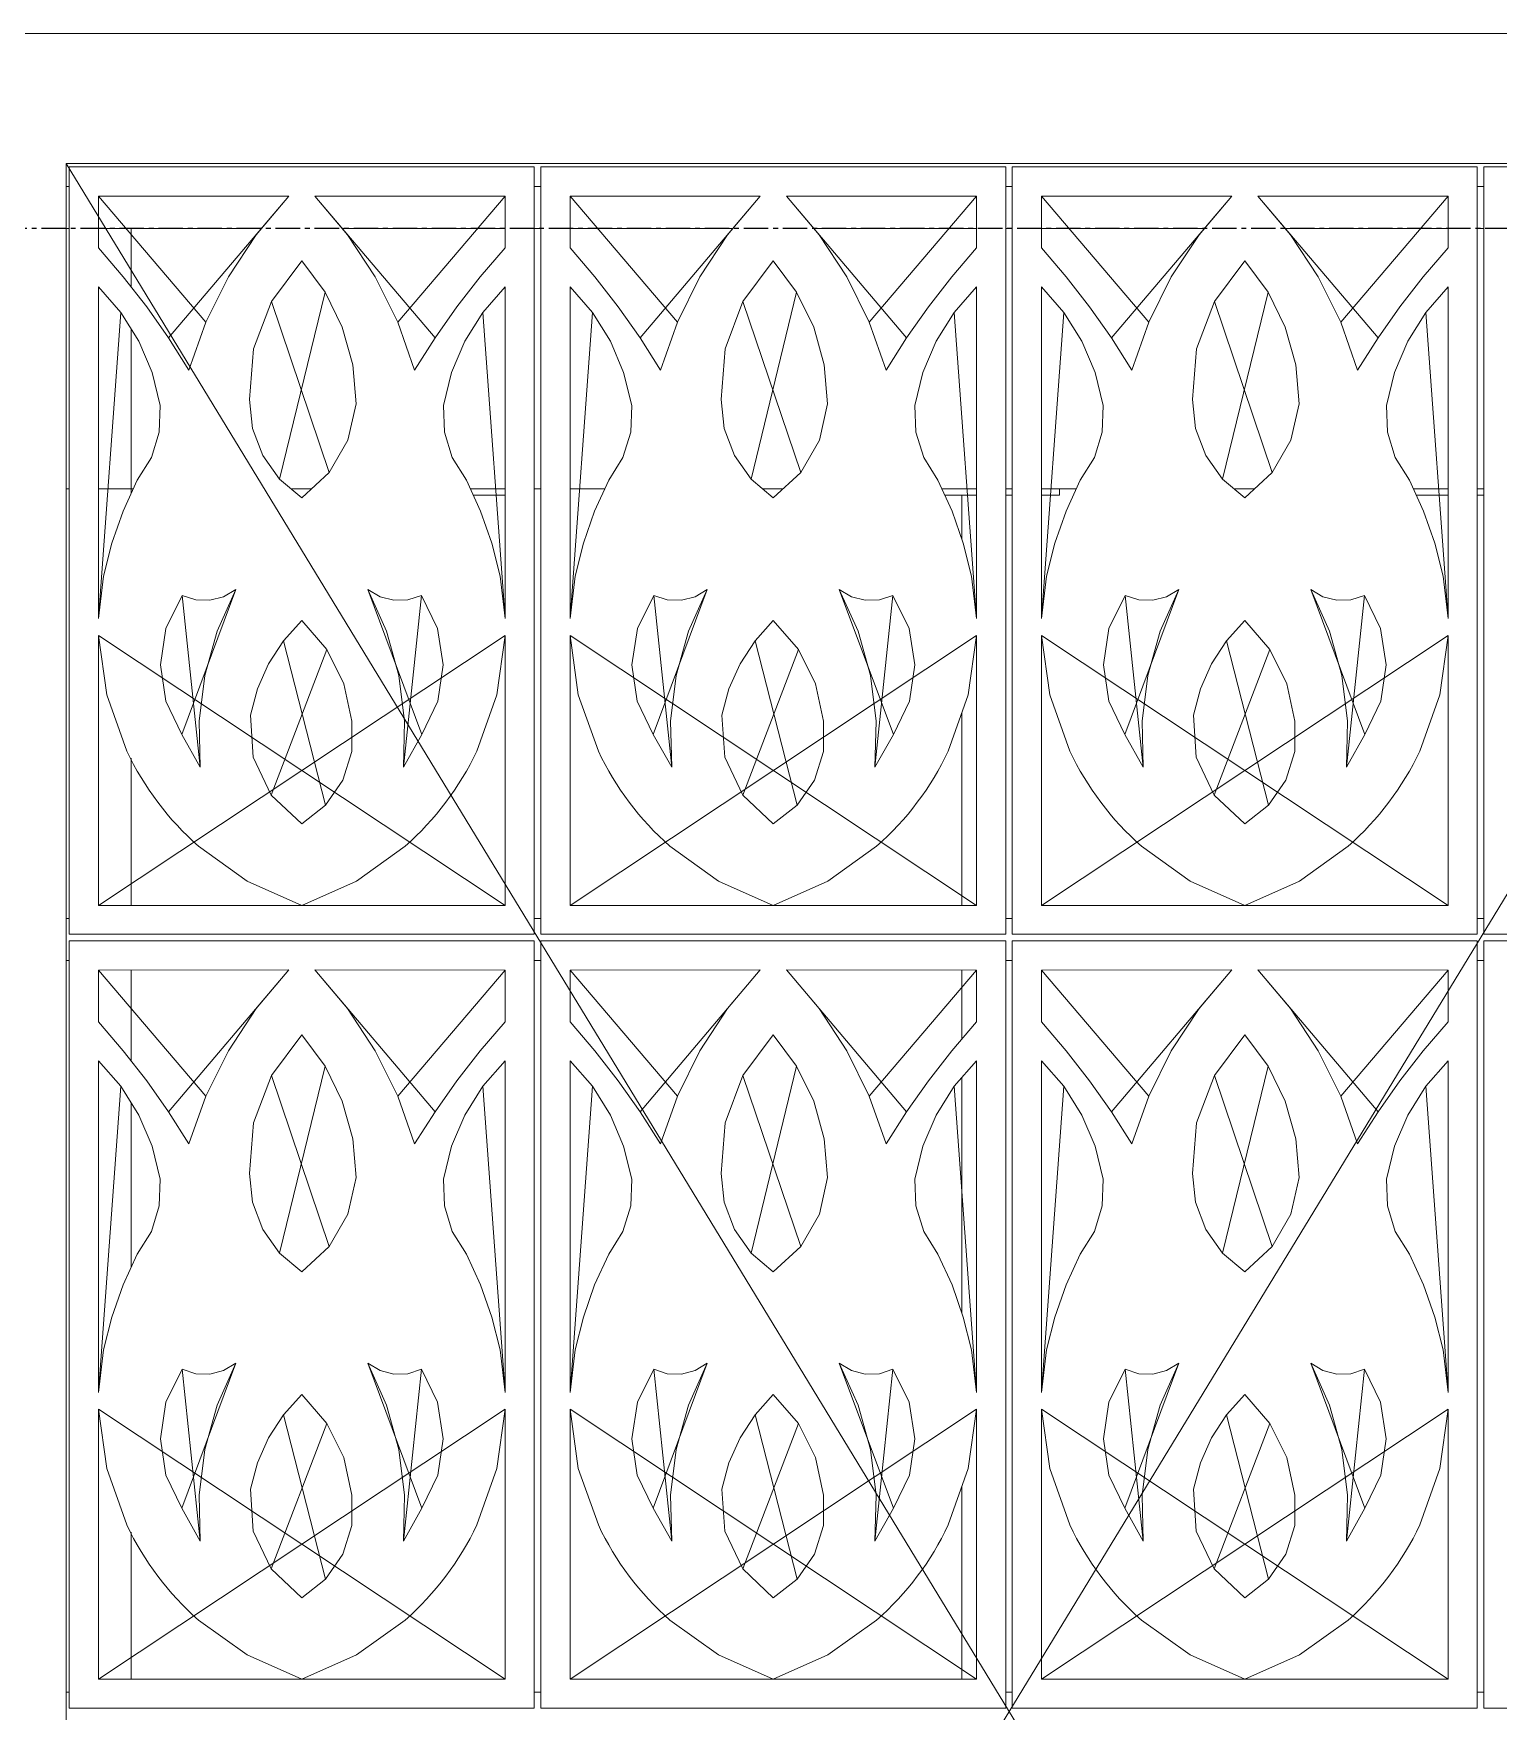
# Model space of a CAD drawing. Header units: millimetres. Extents: x -187664 to 435448, y -313239 to 299894.
# Drawn here: x 55608 to 57860, y -114285 to -111705 of the extents above; entities that cross this region are included whole.
import ezdxf

# ---------------------------------------------------------------- set-up
doc = ezdxf.new("R2010")
doc.units = ezdxf.units.MM
doc.linetypes.add('CENTER', pattern=[2, 1.25, -0.25, 0.25, -0.25])
doc.linetypes.add('XKITLINE00', pattern=[0])
doc.layers.add('000 - EXISTING_BUILDING_MAIN_COLOR_251', color=7, linetype='Continuous')
doc.layers.add('000 - EXISTING_BUILDING_MAIN_COLOR_3', color=7, linetype='Continuous')
doc.layers.add('Part', color=7, linetype='Continuous', lineweight=0)

# ---------------------------------------------------------------- blocks, each defined once
blk = doc.blocks.new('*A13031266')
at = {"layer": 'Part', "color": 7, "linetype": 'XKITLINE00', "lineweight": 0}
for p, q in [((496.457912, 36.822545), (496.497911, 36.822545)), ((496.857919, 36.822545), (497.285021, 36.822545)), ((499.226429, 36.822545), (499.477479, 36.822545)), ((501.430793, 36.822545), (501.857895, 36.822545)), ((502.217911, 36.822545), (502.297911, 36.822545)), ((502.657919, 36.822545), (503.085021, 36.822545)), ((505.026429, 36.822545), (505.277479, 36.822545)), ((507.230793, 36.822545), (507.657895, 36.822545)), ((508.017911, 36.822545), (508.097911, 36.822545)), ((508.457919, 36.822545), (508.885021, 36.822545)), ((510.826429, 36.822545), (511.077479, 36.822545)), ((513.030793, 36.822545), (513.457895, 36.822545)), ((513.817911, 36.822545), (513.897911, 36.822545))]:
    blk.add_line(p, q, dxfattribs=at)
blk = doc.blocks.new('*A17691722')
at = {"layer": '000 - EXISTING_BUILDING_MAIN_COLOR_3', "color": 7, "linetype": 'XKITLINE00', "lineweight": 0}
for p, q in [((521.257903, 42.422545), (398.857909, 42.422545)), ((496.457912, 40.822545), (519.657903, 2.742546)), ((519.657903, 40.822545), (496.457912, 2.742546)), ((496.457912, 2.742546), (496.457912, 40.822545)), ((496.457912, 40.822545), (519.657903, 40.822545))]:
    blk.add_line(p, q, dxfattribs=at)
blk = doc.blocks.new('*A17711724')
at = {"layer": 'Part', "color": 7, "linetype": 'XKITLINE00', "lineweight": 0}
for p, q in [((496.457912, 22.018517), (496.497911, 22.018517)), ((502.217911, 22.018517), (502.297911, 22.018517)), ((508.017911, 22.018517), (508.097911, 22.018517)), ((513.817911, 22.018517), (513.897911, 22.018517))]:
    blk.add_line(p, q, dxfattribs=at)
blk = doc.blocks.new('*A17721725')
at = {"layer": 'Part', "color": 7, "linetype": 'XKITLINE00', "lineweight": 0}
for p, q in [((496.457912, 31.538517), (496.497911, 31.538517)), ((502.217911, 31.538517), (502.297911, 31.538517)), ((508.017911, 31.538517), (508.097911, 31.538517)), ((513.817911, 31.538517), (513.897911, 31.538517)), ((496.457912, 31.018517), (496.497911, 31.018517)), ((502.217911, 31.018517), (502.297911, 31.018517)), ((508.017911, 31.018517), (508.097911, 31.018517)), ((513.817911, 31.018517), (513.897911, 31.018517))]:
    blk.add_line(p, q, dxfattribs=at)
blk = doc.blocks.new('*A17731726')
at = {"layer": 'Part', "color": 7, "linetype": 'XKITLINE00', "lineweight": 0}
for p, q in [((496.457912, 40.542517), (496.497911, 40.542517)), ((502.217911, 40.542517), (502.297911, 40.542517)), ((508.017911, 40.542517), (508.097911, 40.542517)), ((513.817911, 40.542517), (513.897911, 40.542517)), ((496.457912, 40.022517), (496.497911, 40.022517)), ((496.857919, 40.022517), (498.858658, 40.022517)), ((499.857156, 40.022517), (501.857895, 40.022517)), ((502.217911, 40.022517), (502.297911, 40.022517)), ((502.657919, 40.022517), (504.658658, 40.022517)), ((505.657156, 40.022517), (507.657895, 40.022517)), ((508.017911, 40.022517), (508.097911, 40.022517)), ((508.457919, 40.022517), (510.458658, 40.022517)), ((511.457156, 40.022517), (513.457895, 40.022517)), ((513.817911, 40.022517), (513.897911, 40.022517))]:
    blk.add_line(p, q, dxfattribs=at)
blk = doc.blocks.new('*A17831736')
at = {"layer": 'Part', "color": 7, "linetype": 'XKITLINE00', "lineweight": 0}
for p, q in [((507.477855, 36.202535), (507.477855, 36.742545)), ((507.477855, 31.698387), (507.477855, 34.068372)), ((507.477855, 30.0552), (507.477855, 30.902575)), ((507.477855, 26.682535), (507.477855, 29.580929)), ((507.477855, 22.178387), (507.477855, 24.548372))]:
    blk.add_line(p, q, dxfattribs=at)
blk = doc.blocks.new('*A17921745')
at = {"layer": 'Part', "color": 7, "linetype": 'XKITLINE00', "lineweight": 0}
for p, q in [((501.430793, 36.822545), (501.857895, 36.822545)), ((501.467449, 36.742545), (501.857895, 36.742545))]:
    blk.add_line(p, q, dxfattribs=at)
blk = doc.blocks.new('*A17931746')
at = {"layer": 'Part', "color": 7, "linetype": 'XKITLINE00', "lineweight": 0}
for p, q in [((513.030793, 36.822545), (513.457895, 36.822545)), ((513.067449, 36.742545), (513.457895, 36.742545)), ((513.817911, 36.822545), (513.897911, 36.822545)), ((513.817911, 36.742545), (513.897911, 36.742545))]:
    blk.add_line(p, q, dxfattribs=at)
blk = doc.blocks.new('*A17941747')
at = {"layer": 'Part', "color": 7, "linetype": 'XKITLINE00', "lineweight": 0}
for p, q in [((507.230793, 36.822545), (507.657895, 36.822545)), ((507.267449, 36.742545), (507.657895, 36.742545)), ((508.017911, 36.822545), (508.097911, 36.822545)), ((508.017911, 36.742545), (508.097911, 36.742545)), ((508.457919, 36.822545), (508.6778, 36.822545)), ((508.457919, 36.742545), (508.6778, 36.742545)), ((508.6778, 36.822545), (508.6778, 36.742545))]:
    blk.add_line(p, q, dxfattribs=at)
blk = doc.blocks.new('*A19081857')
at = {"layer": 'Part', "color": 7, "linetype": 'XKITLINE00', "lineweight": 0}
for p, q in [((497.257888, 39.307144), (497.257888, 40.022545)), ((497.257888, 36.76333), (497.257888, 38.792989)), ((497.257888, 31.698387), (497.257888, 33.509614)), ((497.257888, 29.787144), (497.257888, 30.902638)), ((497.257888, 27.24333), (497.257888, 29.272989)), ((497.257888, 22.178387), (497.257888, 23.989614))]:
    blk.add_line(p, q, dxfattribs=at)
blk = doc.blocks.new('*A19101859')
at = {"layer": '000 - EXISTING_BUILDING_MAIN_COLOR_251', "color": 7, "linetype": 'XKITLINE00', "lineweight": 0}
for p, q in [((502.217911, 40.782517), (496.497911, 40.782517)), ((496.497911, 40.782517), (496.497911, 31.342517)), ((502.217911, 31.342517), (502.217911, 40.782517)), ((502.297911, 31.342517), (502.297911, 40.782517)), ((502.297911, 40.782517), (508.017911, 40.782517)), ((508.017911, 40.782517), (508.017911, 31.342517)), ((513.817911, 40.782517), (508.097911, 40.782517)), ((508.097911, 40.782517), (508.097911, 31.342517)), ((513.817911, 31.342517), (513.817911, 40.782517)), ((513.897911, 31.342517), (513.897911, 40.782517)), ((513.897911, 40.782517), (519.617911, 40.782517)), ((496.857919, 40.422523), (499.197671, 40.423195)), ((496.857919, 40.422523), (498.177312, 38.870619)), ((496.857919, 39.785377), (496.857919, 40.422523)), ((499.197671, 40.423195), (497.718825, 38.678561)), ((499.197671, 40.423195), (498.795711, 39.94812)), ((499.518143, 40.423195), (500.996989, 38.678561)), ((499.920103, 39.94812), (499.518143, 40.423195)), ((499.518143, 40.423195), (501.857895, 40.422523)), ((501.857895, 40.422523), (500.538502, 38.870619)), ((501.857895, 40.422523), (501.857895, 39.785377)), ((502.657919, 40.422523), (504.997671, 40.423195)), ((502.657919, 40.422523), (503.977312, 38.870619)), ((502.657919, 39.785377), (502.657919, 40.422523)), ((504.997671, 40.423195), (503.518825, 38.678561)), ((504.997671, 40.423195), (504.595711, 39.94812)), ((505.318143, 40.423195), (506.796989, 38.678561)), ((505.720103, 39.94812), (505.318143, 40.423195)), ((505.318143, 40.423195), (507.657895, 40.422523)), ((507.657895, 40.422523), (506.338502, 38.870619)), ((507.657895, 40.422523), (507.657895, 39.785377)), ((508.457919, 40.422523), (510.797671, 40.423195)), ((508.457919, 40.422523), (509.777312, 38.870619)), ((508.457919, 39.785377), (508.457919, 40.422523)), ((510.797671, 40.423195), (509.318825, 38.678561)), ((510.797671, 40.423195), (510.395711, 39.94812)), ((511.118143, 40.423195), (512.596989, 38.678561)), ((511.520103, 39.94812), (511.118143, 40.423195)), ((511.118143, 40.423195), (513.457895, 40.422523)), ((513.457895, 40.422523), (512.138502, 38.870619)), ((513.457895, 40.422523), (513.457895, 39.785377)), ((498.795711, 39.94812), (498.453931, 39.428068)), ((500.261883, 39.428068), (499.920103, 39.94812)), ((504.595711, 39.94812), (504.253931, 39.428068)), ((506.061883, 39.428068), (505.720103, 39.94812)), ((510.395711, 39.94812), (510.053931, 39.428068)), ((511.861883, 39.428068), (511.520103, 39.94812)), ((497.162219, 39.43014), (496.857919, 39.785377)), ((501.553595, 39.43014), (501.857895, 39.785377)), ((502.962219, 39.43014), (502.657919, 39.785377)), ((507.353595, 39.43014), (507.657895, 39.785377)), ((508.762219, 39.43014), (508.457919, 39.785377)), ((513.153595, 39.43014), (513.457895, 39.785377)), ((497.449402, 39.060927), (497.162219, 39.43014)), ((498.453931, 39.428068), (498.177312, 38.870619)), ((498.984028, 39.126175), (499.357895, 39.625694)), ((499.357895, 39.625694), (499.644908, 39.241065)), ((500.538502, 38.870619), (500.261883, 39.428068)), ((501.553595, 39.43014), (501.266412, 39.060927)), ((503.249402, 39.060927), (502.962219, 39.43014)), ((504.253931, 39.428068), (503.977312, 38.870619)), ((504.784028, 39.126175), (505.157895, 39.625694)), ((505.157895, 39.625694), (505.444908, 39.241065)), ((506.338502, 38.870619), (506.061883, 39.428068)), ((507.353595, 39.43014), (507.066412, 39.060927)), ((509.049402, 39.060927), (508.762219, 39.43014)), ((510.053931, 39.428068), (509.777312, 38.870619)), ((510.584028, 39.126175), (510.957895, 39.625694)), ((510.957895, 39.625694), (511.244908, 39.241065)), ((512.138502, 38.870619), (511.861883, 39.428068)), ((513.153595, 39.43014), (512.866412, 39.060927)), ((496.857919, 39.306434), (496.857919, 35.226434)), ((497.132936, 38.992518), (496.857919, 39.306434)), ((499.644908, 39.241065), (499.084853, 36.941446)), ((499.644908, 39.241065), (499.856162, 38.810151)), ((501.582878, 38.992518), (501.857895, 39.306434)), ((501.857895, 35.226434), (501.857895, 39.306434)), ((502.657919, 39.306434), (502.657919, 35.226434)), ((502.932936, 38.992518), (502.657919, 39.306434)), ((505.444908, 39.241065), (504.884853, 36.941446)), ((505.444908, 39.241065), (505.656162, 38.810151)), ((507.382878, 38.992518), (507.657895, 39.306434)), ((507.657895, 39.306434), (507.657895, 35.226434)), ((508.457919, 39.306434), (508.457919, 35.226434)), ((508.732936, 38.992518), (508.457919, 39.306434)), ((511.244908, 39.241065), (510.684853, 36.941446)), ((511.244908, 39.241065), (511.456162, 38.810151)), ((513.182878, 38.992518), (513.457895, 39.306434)), ((513.457895, 35.226434), (513.457895, 39.306434)), ((497.718825, 38.678561), (497.449402, 39.060927)), ((498.763857, 38.542377), (498.984028, 39.126175)), ((498.984028, 39.126175), (499.695296, 37.023653)), ((501.266412, 39.060927), (500.996989, 38.678561)), ((503.518825, 38.678561), (503.249402, 39.060927)), ((504.563857, 38.542377), (504.784028, 39.126175)), ((504.784028, 39.126175), (505.495296, 37.023653)), ((507.066412, 39.060927), (506.796989, 38.678561)), ((509.318825, 38.678561), (509.049402, 39.060927)), ((510.363857, 38.542377), (510.584028, 39.126175)), ((510.584028, 39.126175), (511.295296, 37.023653)), ((512.866412, 39.060927), (512.596989, 38.678561)), ((496.857919, 35.226434), (497.132936, 38.992518)), ((497.132936, 38.992518), (497.354443, 38.638805)), ((498.177312, 38.870619), (497.969888, 38.283897)), ((499.856162, 38.810151), (499.984427, 38.347697)), ((500.745926, 38.283897), (500.538502, 38.870619)), ((501.361371, 38.638805), (501.582878, 38.992518)), ((501.582878, 38.992518), (501.857895, 35.226434)), ((502.932936, 38.992518), (502.657919, 35.226434)), ((502.932936, 38.992518), (503.154443, 38.638805)), ((503.977312, 38.870619), (503.769888, 38.283897)), ((505.656162, 38.810151), (505.784427, 38.347697)), ((506.545926, 38.283897), (506.338502, 38.870619)), ((507.161371, 38.638805), (507.382878, 38.992518)), ((507.382878, 38.992518), (507.657895, 35.226434)), ((508.457919, 35.226434), (508.732936, 38.992518)), ((508.732936, 38.992518), (508.954443, 38.638805)), ((509.777312, 38.870619), (509.569888, 38.283897)), ((511.456162, 38.810151), (511.584427, 38.347697)), ((512.345926, 38.283897), (512.138502, 38.870619)), ((512.961371, 38.638805), (513.182878, 38.992518)), ((513.182878, 38.992518), (513.457895, 35.226434)), ((497.354443, 38.638805), (497.516785, 38.254328)), ((497.969888, 38.283897), (497.718825, 38.678561)), ((500.996989, 38.678561), (500.745926, 38.283897)), ((501.199029, 38.254328), (501.361371, 38.638805)), ((503.154443, 38.638805), (503.316785, 38.254328)), ((503.769888, 38.283897), (503.518825, 38.678561)), ((506.796989, 38.678561), (506.545926, 38.283897)), ((506.999029, 38.254328), (507.161371, 38.638805)), ((508.954443, 38.638805), (509.116785, 38.254328)), ((509.569888, 38.283897), (509.318825, 38.678561)), ((512.596989, 38.678561), (512.345926, 38.283897)), ((512.799029, 38.254328), (512.961371, 38.638805)), ((498.714758, 37.920376), (498.763857, 38.542377)), ((504.514758, 37.920376), (504.563857, 38.542377)), ((510.314758, 37.920376), (510.363857, 38.542377)), ((497.615815, 37.848901), (497.516785, 38.254328)), ((500.025313, 37.869529), (499.984427, 38.347697)), ((501.099998, 37.848901), (501.199029, 38.254328)), ((503.415815, 37.848901), (503.316785, 38.254328)), ((505.825313, 37.869529), (505.784427, 38.347697)), ((506.899998, 37.848901), (506.999029, 38.254328)), ((509.215815, 37.848901), (509.116785, 38.254328)), ((511.625313, 37.869529), (511.584427, 38.347697)), ((512.699998, 37.848901), (512.799029, 38.254328)), ((497.615815, 37.848901), (497.603508, 37.521042)), ((498.752504, 37.565819), (498.714758, 37.920376)), ((500.025313, 37.869529), (499.924698, 37.421468)), ((501.112306, 37.521042), (501.099998, 37.848901)), ((503.415815, 37.848901), (503.403508, 37.521042)), ((504.552504, 37.565819), (504.514758, 37.920376)), ((505.825313, 37.869529), (505.724698, 37.421468)), ((506.912306, 37.521042), (506.899998, 37.848901)), ((509.215815, 37.848901), (509.203508, 37.521042)), ((510.352504, 37.565819), (510.314758, 37.920376)), ((511.625313, 37.869529), (511.524698, 37.421468)), ((512.712306, 37.521042), (512.699998, 37.848901)), ((498.878596, 37.232297), (498.752504, 37.565819)), ((504.678596, 37.232297), (504.552504, 37.565819)), ((510.478596, 37.232297), (510.352504, 37.565819)), ((497.603508, 37.521042), (497.50734, 37.207363)), ((499.924698, 37.421468), (499.695296, 37.023653)), ((501.208474, 37.207363), (501.112306, 37.521042)), ((503.403508, 37.521042), (503.30734, 37.207363)), ((505.724698, 37.421468), (505.495296, 37.023653)), ((507.008474, 37.207363), (506.912306, 37.521042)), ((509.203508, 37.521042), (509.10734, 37.207363)), ((511.524698, 37.421468), (511.295296, 37.023653)), ((512.808474, 37.207363), (512.712306, 37.521042)), ((497.333773, 36.928944), (497.50734, 37.207363)), ((499.084853, 36.941446), (498.878596, 37.232297)), ((501.382041, 36.928944), (501.208474, 37.207363)), ((503.133773, 36.928944), (503.30734, 37.207363)), ((504.884853, 36.941446), (504.678596, 37.232297)), ((507.182041, 36.928944), (507.008474, 37.207363)), ((508.933773, 36.928944), (509.10734, 37.207363)), ((510.684853, 36.941446), (510.478596, 37.232297)), ((512.982041, 36.928944), (512.808474, 37.207363)), ((499.695296, 37.023653), (499.357895, 36.712135)), ((505.495296, 37.023653), (505.157895, 36.712135)), ((511.295296, 37.023653), (510.957895, 36.712135)), ((497.333773, 36.928944), (497.159609, 36.548841)), ((499.357895, 36.712135), (499.084853, 36.941446)), ((501.556205, 36.548841), (501.382041, 36.928944)), ((503.133773, 36.928944), (502.959609, 36.548841)), ((505.157895, 36.712135), (504.884853, 36.941446)), ((507.356205, 36.548841), (507.182041, 36.928944)), ((508.933773, 36.928944), (508.759609, 36.548841)), ((510.957895, 36.712135), (510.684853, 36.941446)), ((513.156205, 36.548841), (512.982041, 36.928944)), ((497.159609, 36.548841), (497.021038, 36.154367)), ((501.694776, 36.154367), (501.556205, 36.548841)), ((502.959609, 36.548841), (502.821038, 36.154367)), ((507.494776, 36.154367), (507.356205, 36.548841)), ((508.759609, 36.548841), (508.621038, 36.154367)), ((513.294776, 36.154367), (513.156205, 36.548841)), ((497.021038, 36.154367), (496.919228, 35.748848)), ((501.796585, 35.748848), (501.694776, 36.154367)), ((502.821038, 36.154367), (502.719228, 35.748848)), ((507.596585, 35.748848), (507.494776, 36.154367)), ((508.621038, 36.154367), (508.519228, 35.748848)), ((513.396585, 35.748848), (513.294776, 36.154367)), ((496.919228, 35.748848), (496.857919, 35.226434)), ((501.857895, 35.226434), (501.796585, 35.748848)), ((502.719228, 35.748848), (502.657919, 35.226434)), ((507.657895, 35.226434), (507.596585, 35.748848)), ((508.519228, 35.748848), (508.457919, 35.226434)), ((513.457895, 35.226434), (513.396585, 35.748848)), ((497.687051, 35.105111), (497.886307, 35.511741)), ((498.545884, 35.585792), (497.881119, 33.801918)), ((497.886307, 35.511741), (498.108994, 33.396827)), ((497.886307, 35.511741), (498.05231, 35.45699)), ((498.545884, 35.585792), (498.31483, 35.069249)), ((498.396155, 35.495593), (498.545884, 35.585792)), ((500.16993, 35.585792), (500.834695, 33.801918)), ((500.400984, 35.069249), (500.16993, 35.585792)), ((500.16993, 35.585792), (500.319659, 35.495593)), ((500.829507, 35.511741), (500.60682, 33.396827)), ((500.663504, 35.45699), (500.829507, 35.511741)), ((500.829507, 35.511741), (501.028763, 35.105111)), ((503.487051, 35.105111), (503.686307, 35.511741)), ((504.345884, 35.585792), (503.681119, 33.801918)), ((503.686307, 35.511741), (503.908994, 33.396827)), ((503.686307, 35.511741), (503.85231, 35.45699)), ((504.345884, 35.585792), (504.11483, 35.069249)), ((504.196155, 35.495593), (504.345884, 35.585792)), ((505.96993, 35.585792), (506.634695, 33.801918)), ((506.200984, 35.069249), (505.96993, 35.585792)), ((505.96993, 35.585792), (506.119659, 35.495593)), ((506.629507, 35.511741), (506.40682, 33.396827)), ((506.463504, 35.45699), (506.629507, 35.511741)), ((506.629507, 35.511741), (506.828763, 35.105111)), ((509.287051, 35.105111), (509.486307, 35.511741)), ((510.145884, 35.585792), (509.481119, 33.801918)), ((509.486307, 35.511741), (509.708994, 33.396827)), ((509.486307, 35.511741), (509.65231, 35.45699)), ((510.145884, 35.585792), (509.91483, 35.069249)), ((509.996155, 35.495593), (510.145884, 35.585792)), ((511.76993, 35.585792), (512.434695, 33.801918)), ((512.000984, 35.069249), (511.76993, 35.585792)), ((511.76993, 35.585792), (511.919659, 35.495593)), ((512.429507, 35.511741), (512.20682, 33.396827)), ((512.263504, 35.45699), (512.429507, 35.511741)), ((512.429507, 35.511741), (512.628763, 35.105111)), ((498.05231, 35.45699), (498.22702, 35.451456)), ((498.22702, 35.451456), (498.396155, 35.495593)), ((500.319659, 35.495593), (500.488793, 35.451456)), ((500.488793, 35.451456), (500.663504, 35.45699)), ((503.85231, 35.45699), (504.02702, 35.451456)), ((504.02702, 35.451456), (504.196155, 35.495593)), ((506.119659, 35.495593), (506.288793, 35.451456)), ((506.288793, 35.451456), (506.463504, 35.45699)), ((509.65231, 35.45699), (509.82702, 35.451456)), ((509.82702, 35.451456), (509.996155, 35.495593)), ((511.919659, 35.495593), (512.088793, 35.451456)), ((512.088793, 35.451456), (512.263504, 35.45699)), ((497.617637, 34.657637), (497.687051, 35.105111)), ((499.132818, 34.952025), (499.357895, 35.20272)), ((499.357895, 35.20272), (499.665902, 34.84632)), ((501.028763, 35.105111), (501.098177, 34.657637)), ((503.417637, 34.657637), (503.487051, 35.105111)), ((504.932818, 34.952025), (505.157895, 35.20272)), ((505.157895, 35.20272), (505.465902, 34.84632)), ((506.828763, 35.105111), (506.898177, 34.657637)), ((509.217637, 34.657637), (509.287051, 35.105111)), ((510.732818, 34.952025), (510.957895, 35.20272)), ((510.957895, 35.20272), (511.265902, 34.84632)), ((512.628763, 35.105111), (512.698177, 34.657637)), ((501.857895, 31.698387), (496.857919, 35.018957)), ((501.857895, 35.018957), (496.857919, 31.698387)), ((496.857919, 31.698387), (496.857919, 35.018957)), ((496.857919, 35.018957), (496.959356, 34.289821)), ((498.31483, 35.069249), (498.163059, 34.524118)), ((498.94957, 34.66931), (499.132818, 34.952025)), ((499.132818, 34.952025), (499.651025, 32.930287)), ((500.552755, 34.524118), (500.400984, 35.069249)), ((501.756458, 34.289821), (501.857895, 35.018957)), ((501.857895, 35.018957), (501.857895, 31.698387)), ((507.657895, 31.698387), (502.657919, 35.018957)), ((507.657895, 35.018957), (502.657919, 31.698387)), ((502.657919, 31.698387), (502.657919, 35.018957)), ((502.657919, 35.018957), (502.759356, 34.289821)), ((504.11483, 35.069249), (503.963059, 34.524118)), ((504.74957, 34.66931), (504.932818, 34.952025)), ((504.932818, 34.952025), (505.451025, 32.930287)), ((506.352755, 34.524118), (506.200984, 35.069249)), ((507.556458, 34.289821), (507.657895, 35.018957)), ((507.657895, 35.018957), (507.657895, 31.698387)), ((513.457895, 31.698387), (508.457919, 35.018957)), ((513.457895, 35.018957), (508.457919, 31.698387)), ((508.457919, 31.698387), (508.457919, 35.018957)), ((508.457919, 35.018957), (508.559356, 34.289821)), ((509.91483, 35.069249), (509.763059, 34.524118)), ((510.54957, 34.66931), (510.732818, 34.952025)), ((510.732818, 34.952025), (511.251025, 32.930287)), ((512.152755, 34.524118), (512.000984, 35.069249)), ((513.356458, 34.289821), (513.457895, 35.018957)), ((513.457895, 35.018957), (513.457895, 31.698387)), ((499.665902, 34.84632), (498.982075, 33.054752)), ((499.665902, 34.84632), (499.87561, 34.424524)), ((505.465902, 34.84632), (504.782075, 33.054752)), ((505.465902, 34.84632), (505.67561, 34.424524)), ((511.265902, 34.84632), (510.582075, 33.054752)), ((511.265902, 34.84632), (511.47561, 34.424524)), ((497.684335, 34.20975), (497.617637, 34.657637)), ((498.163059, 34.524118), (498.093936, 33.962491)), ((498.812631, 34.361487), (498.94957, 34.66931)), ((500.621878, 33.962491), (500.552755, 34.524118)), ((501.098177, 34.657637), (501.031479, 34.20975)), ((503.484335, 34.20975), (503.417637, 34.657637)), ((503.963059, 34.524118), (503.893936, 33.962491)), ((504.612631, 34.361487), (504.74957, 34.66931)), ((506.421878, 33.962491), (506.352755, 34.524118)), ((506.898177, 34.657637), (506.831479, 34.20975)), ((509.284335, 34.20975), (509.217637, 34.657637)), ((509.763059, 34.524118), (509.693936, 33.962491)), ((510.412631, 34.361487), (510.54957, 34.66931)), ((512.221878, 33.962491), (512.152755, 34.524118)), ((512.698177, 34.657637), (512.631479, 34.20975)), ((496.959356, 34.289821), (497.205602, 33.59607)), ((498.725347, 34.036081), (498.812631, 34.361487)), ((499.87561, 34.424524), (499.973846, 33.96383)), ((501.510212, 33.59607), (501.756458, 34.289821)), ((502.759356, 34.289821), (503.005602, 33.59607)), ((504.525347, 34.036081), (504.612631, 34.361487)), ((505.67561, 34.424524), (505.773846, 33.96383)), ((507.310212, 33.59607), (507.556458, 34.289821)), ((508.559356, 34.289821), (508.805602, 33.59607)), ((510.325347, 34.036081), (510.412631, 34.361487)), ((511.47561, 34.424524), (511.573846, 33.96383)), ((513.110212, 33.59607), (513.356458, 34.289821)), ((497.881119, 33.801918), (497.684335, 34.20975)), ((501.031479, 34.20975), (500.834695, 33.801918)), ((503.681119, 33.801918), (503.484335, 34.20975)), ((506.831479, 34.20975), (506.634695, 33.801918)), ((509.481119, 33.801918), (509.284335, 34.20975)), ((512.631479, 34.20975), (512.434695, 33.801918)), ((498.093936, 33.962491), (498.108994, 33.396827)), ((498.761087, 33.521185), (498.725347, 34.036081)), ((499.97361, 33.591665), (499.973846, 33.96383)), ((500.60682, 33.396827), (500.621878, 33.962491)), ((503.893936, 33.962491), (503.908994, 33.396827)), ((504.561087, 33.521185), (504.525347, 34.036081)), ((505.77361, 33.591665), (505.773846, 33.96383)), ((506.40682, 33.396827), (506.421878, 33.962491)), ((509.693936, 33.962491), (509.708994, 33.396827)), ((510.361087, 33.521185), (510.325347, 34.036081)), ((511.57361, 33.591665), (511.573846, 33.96383)), ((512.20682, 33.396827), (512.221878, 33.962491)), ((498.108994, 33.396827), (497.881119, 33.801918)), ((500.834695, 33.801918), (500.60682, 33.396827)), ((503.908994, 33.396827), (503.681119, 33.801918)), ((506.634695, 33.801918), (506.40682, 33.396827)), ((509.708994, 33.396827), (509.481119, 33.801918)), ((512.434695, 33.801918), (512.20682, 33.396827)), ((498.982075, 33.054752), (498.761087, 33.521185)), ((499.97361, 33.591665), (499.862653, 33.236425)), ((504.782075, 33.054752), (504.561087, 33.521185)), ((505.77361, 33.591665), (505.662653, 33.236425)), ((510.582075, 33.054752), (510.361087, 33.521185)), ((511.57361, 33.591665), (511.462653, 33.236425)), ((499.862653, 33.236425), (499.651025, 32.930287)), ((505.662653, 33.236425), (505.451025, 32.930287)), ((511.462653, 33.236425), (511.251025, 32.930287)), ((499.357895, 32.700981), (498.982075, 33.054752)), ((505.157895, 32.700981), (504.782075, 33.054752)), ((510.957895, 32.700981), (510.582075, 33.054752)), ((499.651025, 32.930287), (499.357895, 32.700981)), ((505.451025, 32.930287), (505.157895, 32.700981)), ((511.251025, 32.930287), (510.957895, 32.700981)), ((498.086609, 32.425891), (498.685244, 31.997448)), ((500.03057, 31.997448), (500.629205, 32.425891)), ((503.886609, 32.425891), (504.485244, 31.997448)), ((505.83057, 31.997448), (506.429205, 32.425891)), ((509.686609, 32.425891), (510.285244, 31.997448)), ((511.63057, 31.997448), (512.229205, 32.425891)), ((498.685244, 31.997448), (499.357919, 31.698387)), ((499.357919, 31.698387), (500.03057, 31.997448)), ((504.485244, 31.997448), (505.157919, 31.698387)), ((505.157919, 31.698387), (505.83057, 31.997448)), ((510.285244, 31.997448), (510.957919, 31.698387)), ((510.957919, 31.698387), (511.63057, 31.997448)), ((501.857895, 31.698387), (496.857919, 31.698387)), ((507.657895, 31.698387), (502.657919, 31.698387)), ((513.457895, 31.698387), (508.457919, 31.698387)), ((496.497911, 31.342517), (502.217911, 31.342517)), ((502.217911, 31.262517), (496.497911, 31.262517)), ((496.497911, 31.262517), (496.497911, 21.822517)), ((502.217911, 21.822517), (502.217911, 31.262517)), ((508.017911, 31.342517), (502.297911, 31.342517)), ((508.017911, 31.262517), (502.297911, 31.262517)), ((502.297911, 31.262517), (502.297911, 21.822517)), ((508.017911, 21.822517), (508.017911, 31.262517)), ((508.097911, 31.342517), (513.817911, 31.342517)), ((508.097911, 21.822517), (508.097911, 31.262517)), ((508.097911, 31.262517), (513.817911, 31.262517)), ((513.817911, 31.262517), (513.817911, 21.822517)), ((519.617911, 31.342517), (513.897911, 31.342517)), ((513.897911, 21.822517), (513.897911, 31.262517)), ((513.897911, 31.262517), (519.617911, 31.262517)), ((496.857919, 30.902523), (499.197671, 30.903195)), ((496.857919, 30.902523), (498.177312, 29.350619)), ((496.857919, 30.265377), (496.857919, 30.902523)), ((499.197671, 30.903195), (497.718825, 29.158561)), ((499.197671, 30.903195), (498.795711, 30.42812)), ((499.518143, 30.903195), (500.996989, 29.158561)), ((499.920103, 30.42812), (499.518143, 30.903195)), ((499.518143, 30.903195), (501.857895, 30.902523)), ((501.857895, 30.902523), (500.538502, 29.350619)), ((501.857895, 30.902523), (501.857895, 30.265377)), ((502.657919, 30.902523), (504.997671, 30.903195)), ((502.657919, 30.902523), (503.977312, 29.350619)), ((502.657919, 30.265377), (502.657919, 30.902523)), ((504.997671, 30.903195), (503.518825, 29.158561)), ((504.997671, 30.903195), (504.595711, 30.42812)), ((505.318143, 30.903195), (506.796989, 29.158561)), ((505.720103, 30.42812), (505.318143, 30.903195)), ((505.318143, 30.903195), (507.657895, 30.902523)), ((507.657895, 30.902523), (506.338502, 29.350619)), ((507.657895, 30.902523), (507.657895, 30.265377)), ((508.457919, 30.902523), (510.797671, 30.903195)), ((509.777312, 29.350619), (508.457919, 30.902523)), ((508.457919, 30.265377), (508.457919, 30.902523)), ((510.797671, 30.903195), (509.318825, 29.158561)), ((510.797671, 30.903195), (510.395711, 30.42812)), ((512.596989, 29.158561), (511.118143, 30.903195)), ((511.520103, 30.42812), (511.118143, 30.903195)), ((511.118143, 30.903195), (513.457895, 30.902523)), ((513.457895, 30.902523), (512.138502, 29.350619)), ((513.457895, 30.902523), (513.457895, 30.265377)), ((498.795711, 30.42812), (498.453931, 29.908068)), ((500.261883, 29.908068), (499.920103, 30.42812)), ((504.595711, 30.42812), (504.253931, 29.908068)), ((506.061883, 29.908068), (505.720103, 30.42812)), ((510.395711, 30.42812), (510.053931, 29.908068)), ((511.861883, 29.908068), (511.520103, 30.42812)), ((497.162219, 29.91014), (496.857919, 30.265377)), ((501.553595, 29.91014), (501.857895, 30.265377)), ((502.962219, 29.91014), (502.657919, 30.265377)), ((507.353595, 29.91014), (507.657895, 30.265377)), ((508.762219, 29.91014), (508.457919, 30.265377)), ((513.153595, 29.91014), (513.457895, 30.265377)), ((498.984028, 29.606175), (499.357895, 30.105694)), ((499.357895, 30.105694), (499.644908, 29.721065)), ((504.784028, 29.606175), (505.157895, 30.105694)), ((505.157895, 30.105694), (505.444908, 29.721065)), ((510.584028, 29.606175), (510.957895, 30.105694)), ((510.957895, 30.105694), (511.244908, 29.721065)), ((496.857919, 29.786434), (496.857919, 25.706434)), ((497.132936, 29.472518), (496.857919, 29.786434)), ((497.449402, 29.540927), (497.162219, 29.91014)), ((498.453931, 29.908068), (498.177312, 29.350619)), ((500.538502, 29.350619), (500.261883, 29.908068)), ((501.553595, 29.91014), (501.266412, 29.540927)), ((501.582878, 29.472518), (501.857895, 29.786434)), ((501.857895, 25.706434), (501.857895, 29.786434)), ((502.657919, 29.786434), (502.657919, 25.706434)), ((502.932936, 29.472518), (502.657919, 29.786434)), ((503.249402, 29.540927), (502.962219, 29.91014)), ((504.253931, 29.908068), (503.977312, 29.350619)), ((506.338502, 29.350619), (506.061883, 29.908068)), ((507.353595, 29.91014), (507.066412, 29.540927)), ((507.382878, 29.472518), (507.657895, 29.786434)), ((507.657895, 25.706434), (507.657895, 29.786434)), ((508.457919, 29.786434), (508.457919, 25.706434)), ((508.732936, 29.472518), (508.457919, 29.786434)), ((509.049402, 29.540927), (508.762219, 29.91014)), ((510.053931, 29.908068), (509.777312, 29.350619)), ((512.138502, 29.350619), (511.861883, 29.908068)), ((513.153595, 29.91014), (512.866412, 29.540927)), ((513.182878, 29.472518), (513.457895, 29.786434)), ((513.457895, 29.786434), (513.457895, 25.706434)), ((497.718825, 29.158561), (497.449402, 29.540927)), ((498.763857, 29.022377), (498.984028, 29.606175)), ((498.984028, 29.606175), (499.695296, 27.503653)), ((499.644908, 29.721065), (499.084853, 27.421446)), ((499.644908, 29.721065), (499.856162, 29.290151)), ((501.266412, 29.540927), (500.996989, 29.158561)), ((503.518825, 29.158561), (503.249402, 29.540927)), ((504.563857, 29.022377), (504.784028, 29.606175)), ((504.784028, 29.606175), (505.495296, 27.503653)), ((505.444908, 29.721065), (504.884853, 27.421446)), ((505.444908, 29.721065), (505.656162, 29.290151)), ((507.066412, 29.540927), (506.796989, 29.158561)), ((509.318825, 29.158561), (509.049402, 29.540927)), ((510.363857, 29.022377), (510.584028, 29.606175)), ((510.584028, 29.606175), (511.295296, 27.503653)), ((511.244908, 29.721065), (510.684853, 27.421446)), ((511.244908, 29.721065), (511.456162, 29.290151)), ((512.866412, 29.540927), (512.596989, 29.158561)), ((496.857919, 25.706434), (497.132936, 29.472518)), ((497.132936, 29.472518), (497.354443, 29.118805)), ((498.177312, 29.350619), (497.969888, 28.763897)), ((500.745926, 28.763897), (500.538502, 29.350619)), ((501.361371, 29.118805), (501.582878, 29.472518)), ((501.582878, 29.472518), (501.857895, 25.706434)), ((502.657919, 25.706434), (502.932936, 29.472518)), ((502.932936, 29.472518), (503.154443, 29.118805)), ((503.977312, 29.350619), (503.769888, 28.763897)), ((506.545926, 28.763897), (506.338502, 29.350619)), ((507.161371, 29.118805), (507.382878, 29.472518)), ((507.382878, 29.472518), (507.657895, 25.706434)), ((508.732936, 29.472518), (508.457919, 25.706434)), ((508.732936, 29.472518), (508.954443, 29.118805)), ((509.777312, 29.350619), (509.569888, 28.763897)), ((512.345926, 28.763897), (512.138502, 29.350619)), ((512.961371, 29.118805), (513.182878, 29.472518)), ((513.182878, 29.472518), (513.457895, 25.706434)), ((497.354443, 29.118805), (497.516785, 28.734328)), ((497.969888, 28.763897), (497.718825, 29.158561)), ((499.856162, 29.290151), (499.984427, 28.827697)), ((500.996989, 29.158561), (500.745926, 28.763897)), ((501.199029, 28.734328), (501.361371, 29.118805)), ((503.154443, 29.118805), (503.316785, 28.734328)), ((503.769888, 28.763897), (503.518825, 29.158561)), ((505.656162, 29.290151), (505.784427, 28.827697)), ((506.796989, 29.158561), (506.545926, 28.763897)), ((506.999029, 28.734328), (507.161371, 29.118805)), ((508.954443, 29.118805), (509.116785, 28.734328)), ((509.569888, 28.763897), (509.318825, 29.158561)), ((511.456162, 29.290151), (511.584427, 28.827697)), ((512.596989, 29.158561), (512.345926, 28.763897)), ((512.799029, 28.734328), (512.961371, 29.118805)), ((498.714758, 28.400376), (498.763857, 29.022377)), ((504.514758, 28.400376), (504.563857, 29.022377)), ((510.314758, 28.400376), (510.363857, 29.022377)), ((497.615815, 28.328901), (497.516785, 28.734328)), ((500.025313, 28.349529), (499.984427, 28.827697)), ((501.099998, 28.328901), (501.199029, 28.734328)), ((503.415815, 28.328901), (503.316785, 28.734328)), ((505.825313, 28.349529), (505.784427, 28.827697)), ((506.899998, 28.328901), (506.999029, 28.734328)), ((509.215815, 28.328901), (509.116785, 28.734328)), ((511.625313, 28.349529), (511.584427, 28.827697)), ((512.699998, 28.328901), (512.799029, 28.734328)), ((497.615815, 28.328901), (497.603508, 28.001042)), ((498.752504, 28.045819), (498.714758, 28.400376)), ((500.025313, 28.349529), (499.924698, 27.901468)), ((501.112306, 28.001042), (501.099998, 28.328901)), ((503.415815, 28.328901), (503.403508, 28.001042)), ((504.552504, 28.045819), (504.514758, 28.400376)), ((505.825313, 28.349529), (505.724698, 27.901468)), ((506.912306, 28.001042), (506.899998, 28.328901)), ((509.215815, 28.328901), (509.203508, 28.001042)), ((510.352504, 28.045819), (510.314758, 28.400376)), ((511.625313, 28.349529), (511.524698, 27.901468)), ((512.712306, 28.001042), (512.699998, 28.328901)), ((497.603508, 28.001042), (497.50734, 27.687363)), ((498.878596, 27.712297), (498.752504, 28.045819)), ((499.924698, 27.901468), (499.695296, 27.503653)), ((501.208474, 27.687363), (501.112306, 28.001042)), ((503.403508, 28.001042), (503.30734, 27.687363)), ((504.678596, 27.712297), (504.552504, 28.045819)), ((505.724698, 27.901468), (505.495296, 27.503653)), ((507.008474, 27.687363), (506.912306, 28.001042)), ((509.203508, 28.001042), (509.10734, 27.687363)), ((510.478596, 27.712297), (510.352504, 28.045819)), ((511.524698, 27.901468), (511.295296, 27.503653)), ((512.808474, 27.687363), (512.712306, 28.001042)), ((497.333773, 27.408944), (497.50734, 27.687363)), ((499.084853, 27.421446), (498.878596, 27.712297)), ((501.382041, 27.408944), (501.208474, 27.687363)), ((503.133773, 27.408944), (503.30734, 27.687363)), ((504.884853, 27.421446), (504.678596, 27.712297)), ((507.182041, 27.408944), (507.008474, 27.687363)), ((508.933773, 27.408944), (509.10734, 27.687363)), ((510.684853, 27.421446), (510.478596, 27.712297)), ((512.982041, 27.408944), (512.808474, 27.687363)), ((499.695296, 27.503653), (499.357895, 27.192135)), ((505.495296, 27.503653), (505.157895, 27.192135)), ((511.295296, 27.503653), (510.957895, 27.192135)), ((497.333773, 27.408944), (497.159609, 27.028841)), ((499.357895, 27.192135), (499.084853, 27.421446)), ((501.556205, 27.028841), (501.382041, 27.408944)), ((503.133773, 27.408944), (502.959609, 27.028841)), ((505.157895, 27.192135), (504.884853, 27.421446)), ((507.356205, 27.028841), (507.182041, 27.408944)), ((508.933773, 27.408944), (508.759609, 27.028841)), ((510.957895, 27.192135), (510.684853, 27.421446)), ((513.156205, 27.028841), (512.982041, 27.408944)), ((497.159609, 27.028841), (497.021038, 26.634367)), ((501.694776, 26.634367), (501.556205, 27.028841)), ((502.959609, 27.028841), (502.821038, 26.634367)), ((507.494776, 26.634367), (507.356205, 27.028841)), ((508.759609, 27.028841), (508.621038, 26.634367)), ((513.294776, 26.634367), (513.156205, 27.028841)), ((497.021038, 26.634367), (496.919228, 26.228848)), ((501.796585, 26.228848), (501.694776, 26.634367)), ((502.821038, 26.634367), (502.719228, 26.228848)), ((507.596585, 26.228848), (507.494776, 26.634367)), ((508.621038, 26.634367), (508.519228, 26.228848)), ((513.396585, 26.228848), (513.294776, 26.634367)), ((496.919228, 26.228848), (496.857919, 25.706434)), ((501.857895, 25.706434), (501.796585, 26.228848)), ((502.719228, 26.228848), (502.657919, 25.706434)), ((507.657895, 25.706434), (507.596585, 26.228848)), ((508.519228, 26.228848), (508.457919, 25.706434)), ((513.457895, 25.706434), (513.396585, 26.228848)), ((498.545884, 26.065792), (497.881119, 24.281918)), ((498.545884, 26.065792), (498.31483, 25.549249)), ((498.396155, 25.975593), (498.545884, 26.065792)), ((500.16993, 26.065792), (500.834695, 24.281918)), ((500.400984, 25.549249), (500.16993, 26.065792)), ((500.16993, 26.065792), (500.319659, 25.975593)), ((504.345884, 26.065792), (503.681119, 24.281918)), ((504.345884, 26.065792), (504.11483, 25.549249)), ((504.196155, 25.975593), (504.345884, 26.065792)), ((505.96993, 26.065792), (506.634695, 24.281918)), ((506.200984, 25.549249), (505.96993, 26.065792)), ((505.96993, 26.065792), (506.119659, 25.975593)), ((510.145884, 26.065792), (509.481119, 24.281918)), ((510.145884, 26.065792), (509.91483, 25.549249)), ((509.996155, 25.975593), (510.145884, 26.065792)), ((511.76993, 26.065792), (512.434695, 24.281918)), ((512.000984, 25.549249), (511.76993, 26.065792)), ((511.76993, 26.065792), (511.919659, 25.975593)), ((497.687051, 25.585111), (497.886307, 25.991741)), ((497.886307, 25.991741), (498.108994, 23.876827)), ((497.886307, 25.991741), (498.05231, 25.93699)), ((498.05231, 25.93699), (498.22702, 25.931456)), ((498.22702, 25.931456), (498.396155, 25.975593)), ((500.319659, 25.975593), (500.488793, 25.931456)), ((500.488793, 25.931456), (500.663504, 25.93699)), ((500.829507, 25.991741), (500.60682, 23.876827)), ((500.663504, 25.93699), (500.829507, 25.991741)), ((500.829507, 25.991741), (501.028763, 25.585111)), ((503.487051, 25.585111), (503.686307, 25.991741)), ((503.686307, 25.991741), (503.908994, 23.876827)), ((503.686307, 25.991741), (503.85231, 25.93699)), ((503.85231, 25.93699), (504.02702, 25.931456)), ((504.02702, 25.931456), (504.196155, 25.975593)), ((506.119659, 25.975593), (506.288793, 25.931456)), ((506.288793, 25.931456), (506.463504, 25.93699)), ((506.629507, 25.991741), (506.40682, 23.876827)), ((506.463504, 25.93699), (506.629507, 25.991741)), ((506.629507, 25.991741), (506.828763, 25.585111)), ((509.287051, 25.585111), (509.486307, 25.991741)), ((509.486307, 25.991741), (509.708994, 23.876827)), ((509.486307, 25.991741), (509.65231, 25.93699)), ((509.65231, 25.93699), (509.82702, 25.931456)), ((509.82702, 25.931456), (509.996155, 25.975593)), ((511.919659, 25.975593), (512.088793, 25.931456)), ((512.088793, 25.931456), (512.263504, 25.93699)), ((512.429507, 25.991741), (512.20682, 23.876827)), ((512.263504, 25.93699), (512.429507, 25.991741)), ((512.429507, 25.991741), (512.628763, 25.585111)), ((499.132818, 25.432025), (499.357895, 25.68272)), ((499.357895, 25.68272), (499.665902, 25.32632)), ((504.932818, 25.432025), (505.157895, 25.68272)), ((505.157895, 25.68272), (505.465902, 25.32632)), ((510.732818, 25.432025), (510.957895, 25.68272)), ((510.957895, 25.68272), (511.265902, 25.32632)), ((501.857895, 22.178387), (496.857919, 25.498957)), ((501.857895, 25.498957), (496.857919, 22.178387)), ((496.857919, 22.178387), (496.857919, 25.498957)), ((496.857919, 25.498957), (496.959356, 24.769821)), ((497.617637, 25.137637), (497.687051, 25.585111)), ((498.31483, 25.549249), (498.163059, 25.004118)), ((498.94957, 25.14931), (499.132818, 25.432025)), ((499.132818, 25.432025), (499.651025, 23.410287)), ((500.552755, 25.004118), (500.400984, 25.549249)), ((501.028763, 25.585111), (501.098177, 25.137637)), ((501.756458, 24.769821), (501.857895, 25.498957)), ((501.857895, 25.498957), (501.857895, 22.178387)), ((507.657895, 22.178387), (502.657919, 25.498957)), ((507.657895, 25.498957), (502.657919, 22.178387)), ((502.657919, 22.178387), (502.657919, 25.498957)), ((502.657919, 25.498957), (502.759356, 24.769821)), ((503.417637, 25.137637), (503.487051, 25.585111)), ((504.11483, 25.549249), (503.963059, 25.004118)), ((504.74957, 25.14931), (504.932818, 25.432025)), ((504.932818, 25.432025), (505.451025, 23.410287)), ((506.352755, 25.004118), (506.200984, 25.549249)), ((506.828763, 25.585111), (506.898177, 25.137637)), ((507.556458, 24.769821), (507.657895, 25.498957)), ((507.657895, 25.498957), (507.657895, 22.178387)), ((513.457895, 22.178387), (508.457919, 25.498957)), ((513.457895, 25.498957), (508.457919, 22.178387)), ((508.457919, 22.178387), (508.457919, 25.498957)), ((508.457919, 25.498957), (508.559356, 24.769821)), ((509.217637, 25.137637), (509.287051, 25.585111)), ((509.91483, 25.549249), (509.763059, 25.004118)), ((510.54957, 25.14931), (510.732818, 25.432025)), ((510.732818, 25.432025), (511.251025, 23.410287)), ((512.152755, 25.004118), (512.000984, 25.549249)), ((512.628763, 25.585111), (512.698177, 25.137637)), ((513.356458, 24.769821), (513.457895, 25.498957)), ((513.457895, 25.498957), (513.457895, 22.178387)), ((499.665902, 25.32632), (498.982075, 23.534752)), ((499.665902, 25.32632), (499.87561, 24.904524)), ((505.465902, 25.32632), (504.782075, 23.534752)), ((505.465902, 25.32632), (505.67561, 24.904524)), ((511.265902, 25.32632), (510.582075, 23.534752)), ((511.265902, 25.32632), (511.47561, 24.904524)), ((497.684335, 24.68975), (497.617637, 25.137637)), ((498.163059, 25.004118), (498.093936, 24.442491)), ((498.812631, 24.841487), (498.94957, 25.14931)), ((500.621878, 24.442491), (500.552755, 25.004118)), ((501.098177, 25.137637), (501.031479, 24.68975)), ((503.484335, 24.68975), (503.417637, 25.137637)), ((503.963059, 25.004118), (503.893936, 24.442491)), ((504.612631, 24.841487), (504.74957, 25.14931)), ((506.421878, 24.442491), (506.352755, 25.004118)), ((506.898177, 25.137637), (506.831479, 24.68975)), ((509.284335, 24.68975), (509.217637, 25.137637)), ((509.763059, 25.004118), (509.693936, 24.442491)), ((510.412631, 24.841487), (510.54957, 25.14931)), ((512.221878, 24.442491), (512.152755, 25.004118)), ((512.698177, 25.137637), (512.631479, 24.68975)), ((496.959356, 24.769821), (497.205602, 24.07607)), ((498.725347, 24.516081), (498.812631, 24.841487)), ((499.87561, 24.904524), (499.973846, 24.44383)), ((501.510212, 24.07607), (501.756458, 24.769821)), ((502.759356, 24.769821), (503.005602, 24.07607)), ((504.525347, 24.516081), (504.612631, 24.841487)), ((505.67561, 24.904524), (505.773846, 24.44383)), ((507.310212, 24.07607), (507.556458, 24.769821)), ((508.559356, 24.769821), (508.805602, 24.07607)), ((510.325347, 24.516081), (510.412631, 24.841487)), ((511.47561, 24.904524), (511.573846, 24.44383)), ((513.110212, 24.07607), (513.356458, 24.769821)), ((497.881119, 24.281918), (497.684335, 24.68975)), ((501.031479, 24.68975), (500.834695, 24.281918)), ((503.681119, 24.281918), (503.484335, 24.68975)), ((506.831479, 24.68975), (506.634695, 24.281918)), ((509.481119, 24.281918), (509.284335, 24.68975)), ((512.631479, 24.68975), (512.434695, 24.281918)), ((498.093936, 24.442491), (498.108994, 23.876827)), ((498.761087, 24.001185), (498.725347, 24.516081)), ((499.97361, 24.071665), (499.973846, 24.44383)), ((500.60682, 23.876827), (500.621878, 24.442491)), ((503.893936, 24.442491), (503.908994, 23.876827)), ((504.561087, 24.001185), (504.525347, 24.516081)), ((505.77361, 24.071665), (505.773846, 24.44383)), ((506.40682, 23.876827), (506.421878, 24.442491)), ((509.693936, 24.442491), (509.708994, 23.876827)), ((510.361087, 24.001185), (510.325347, 24.516081)), ((511.57361, 24.071665), (511.573846, 24.44383)), ((512.20682, 23.876827), (512.221878, 24.442491)), ((498.108994, 23.876827), (497.881119, 24.281918)), ((500.834695, 24.281918), (500.60682, 23.876827)), ((503.908994, 23.876827), (503.681119, 24.281918)), ((506.634695, 24.281918), (506.40682, 23.876827)), ((509.708994, 23.876827), (509.481119, 24.281918)), ((512.434695, 24.281918), (512.20682, 23.876827)), ((498.982075, 23.534752), (498.761087, 24.001185)), ((499.97361, 24.071665), (499.862653, 23.716425)), ((504.782075, 23.534752), (504.561087, 24.001185)), ((505.77361, 24.071665), (505.662653, 23.716425)), ((510.582075, 23.534752), (510.361087, 24.001185)), ((511.57361, 24.071665), (511.462653, 23.716425)), ((499.357895, 23.180981), (498.982075, 23.534752)), ((499.862653, 23.716425), (499.651025, 23.410287)), ((505.157895, 23.180981), (504.782075, 23.534752)), ((505.662653, 23.716425), (505.451025, 23.410287)), ((510.957895, 23.180981), (510.582075, 23.534752)), ((511.462653, 23.716425), (511.251025, 23.410287)), ((499.651025, 23.410287), (499.357895, 23.180981)), ((505.451025, 23.410287), (505.157895, 23.180981)), ((511.251025, 23.410287), (510.957895, 23.180981)), ((498.086609, 22.905891), (498.685244, 22.477448)), ((500.03057, 22.477448), (500.629205, 22.905891)), ((503.886609, 22.905891), (504.485244, 22.477448)), ((505.83057, 22.477448), (506.429205, 22.905891)), ((509.686609, 22.905891), (510.285244, 22.477448)), ((511.63057, 22.477448), (512.229205, 22.905891)), ((498.685244, 22.477448), (499.357919, 22.178387)), ((499.357919, 22.178387), (500.03057, 22.477448)), ((504.485244, 22.477448), (505.157919, 22.178387)), ((505.157919, 22.178387), (505.83057, 22.477448)), ((510.285244, 22.477448), (510.957919, 22.178387)), ((510.957919, 22.178387), (511.63057, 22.477448)), ((501.857895, 22.178387), (496.857919, 22.178387)), ((507.657895, 22.178387), (502.657919, 22.178387)), ((513.457895, 22.178387), (508.457919, 22.178387)), ((496.497911, 21.822517), (502.217911, 21.822517)), ((502.297911, 21.822517), (508.017911, 21.822517)), ((513.817911, 21.822517), (508.097911, 21.822517)), ((519.617911, 21.822517), (513.897911, 21.822517))]:
    blk.add_line(p, q, dxfattribs=at)
for centre, start, end in [((500.490858, 35.152746), 205.353329, 228.597597), ((498.224956, 35.152746), 311.402403, 334.646671), ((506.290858, 35.152746), 205.353329, 228.597597), ((504.024956, 35.152746), 311.402403, 334.646671), ((512.090858, 35.152746), 205.353329, 228.597597), ((509.824956, 35.152746), 311.402403, 334.646671), ((500.490858, 25.632746), 205.353329, 228.597597), ((498.224956, 25.632746), 311.402403, 334.646671), ((506.290858, 25.632746), 205.353329, 228.597597), ((504.024956, 25.632746), 311.402403, 334.646671), ((512.090858, 25.632746), 205.353329, 228.597597), ((509.824956, 25.632746), 311.402403, 334.646671)]:
    blk.add_arc(centre, 3.635402, start, end, dxfattribs=at)

msp = doc.modelspace()

# ---------------------------------------------------------------- linework, layer by layer
at = {"color": 7, "linetype": 'CENTER', "ltscale": 30}
msp.add_line((59557.502, -112004.988), (24877.449, -112004.988), dxfattribs=at)

# ---------------------------------------------------------------- block references
at = {"color": 7, "lineweight": 0, "xscale": 125, "yscale": 125, "zscale": 125}
for name in ['*A17691722', '*A19101859', '*A17731726', '*A13031266', '*A19081857', '*A17921745', '*A17941747', '*A17931746', '*A17831736', '*A17721725', '*A17711724']:
    msp.add_blockref(name, (-6399.467, -117007.807), dxfattribs=at)

doc.saveas('drawing.dxf')
